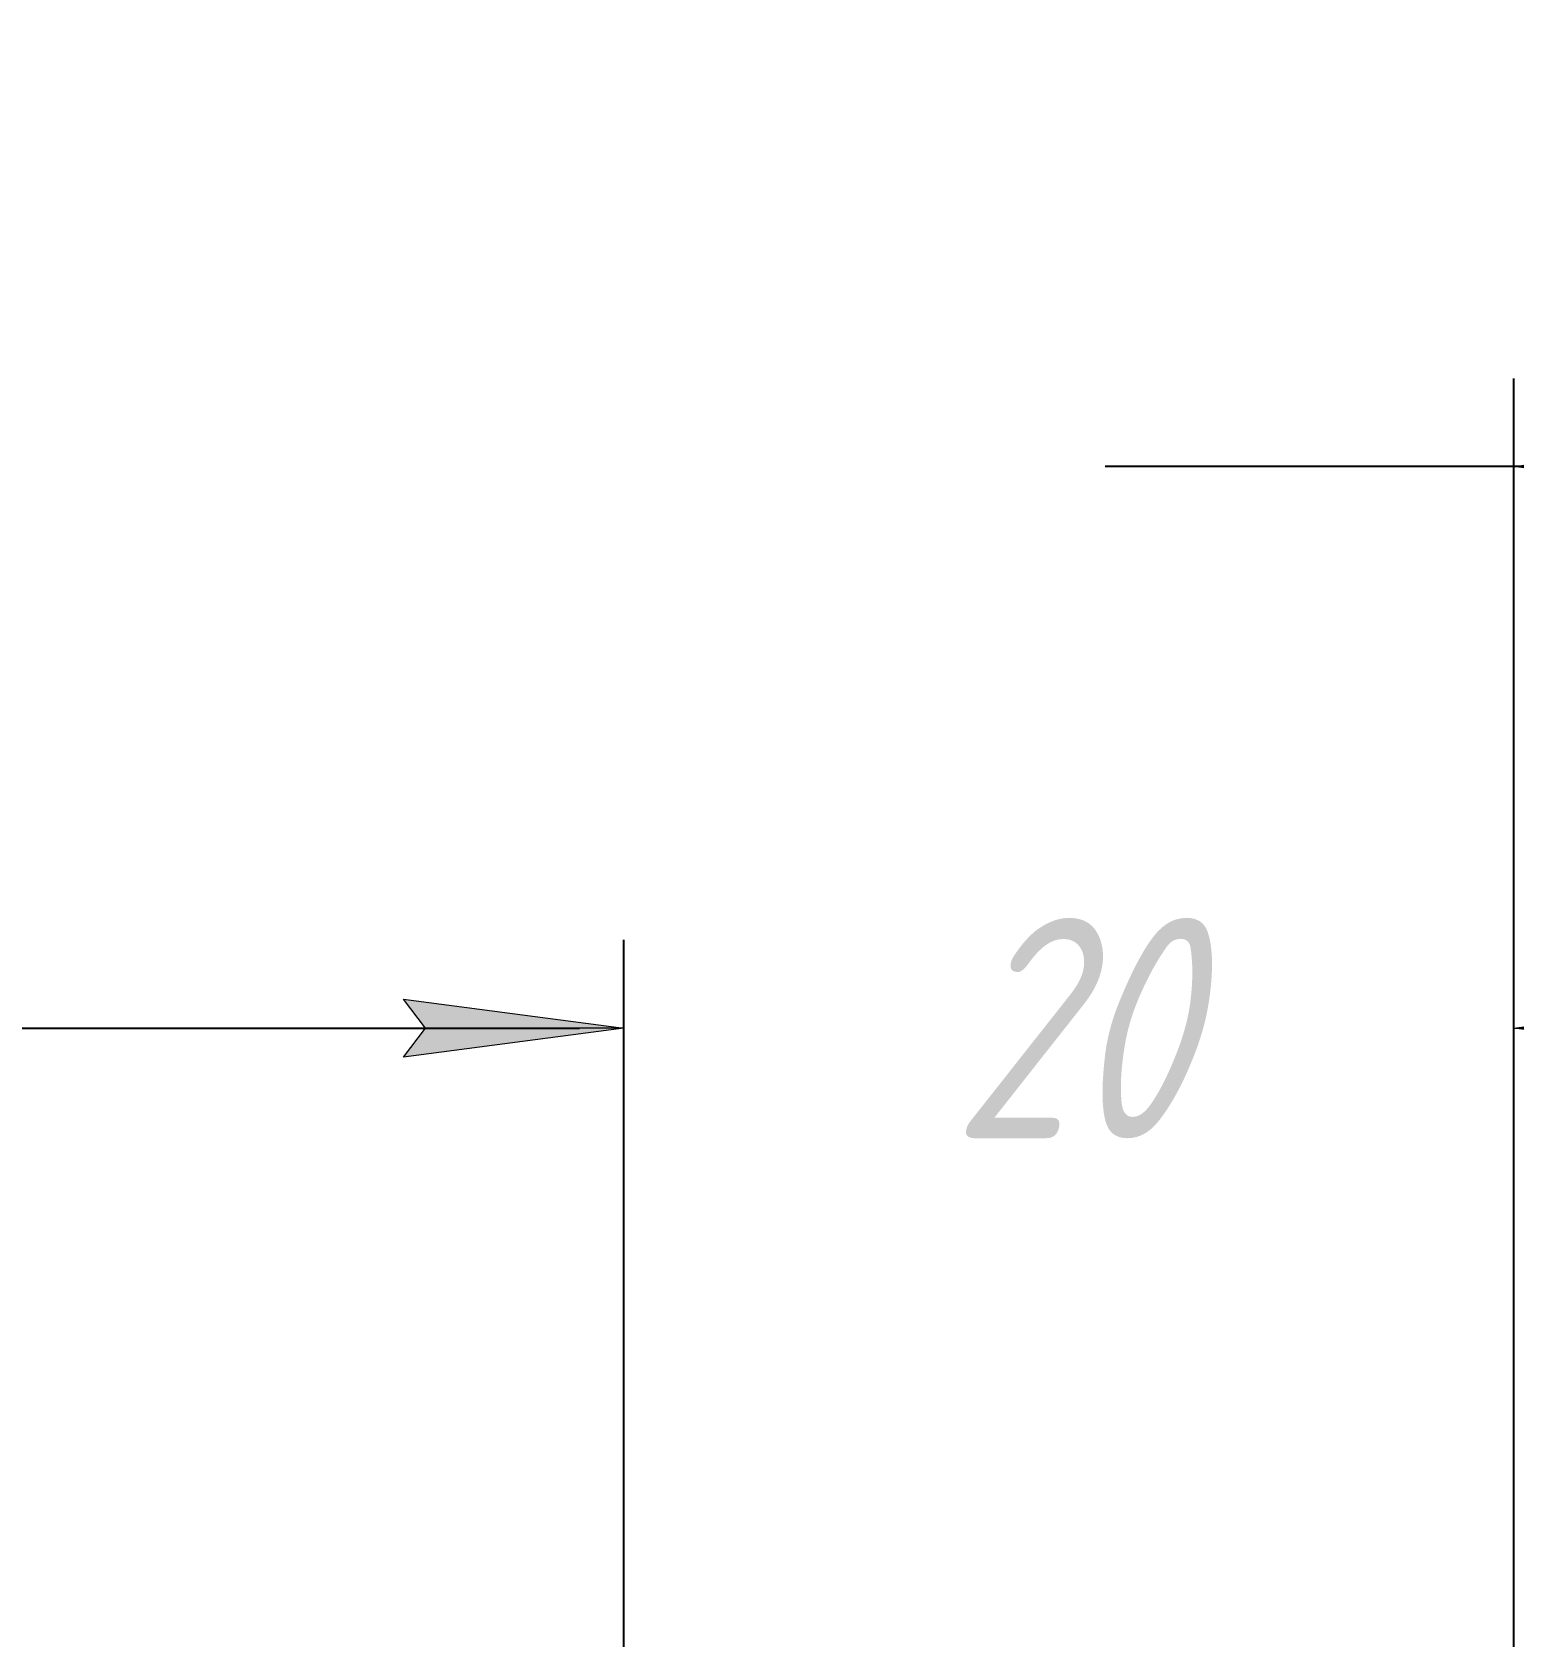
# Model space of a CAD drawing. Header units: millimetres. Extents: x 0 to 841, y 0 to 594.
# Drawn here: x 458.17 to 491.79, y 82 to 118.42 of the extents above; entities that cross this region are included whole.
import ezdxf

# ---------------------------------------------------------------- set-up
doc = ezdxf.new("R2010")
doc.units = ezdxf.units.MM
doc.linetypes.add('K5LT_THIN', pattern=[0])
doc.layers.add('Системный слой', color=7, linetype='Continuous')
doc.layers.add('Системный слой (1)', color=7, linetype='Continuous', true_color=0x909090)
doc.styles.add('KDIMTEXTSTYLE', font='GOST_AU.SHX', dxfattribs={"width": 0.96, "oblique": 15, "height": 5})
doc.dimstyles.new('KDIMSTYLE (1.00)', dxfattribs={"dimtxt": 5, "dimasz": 1, "dimexe": 2, "dimexo": 0, "dimgap": 1, "dimtad": 1, "dimtxsty": 'KDIMTEXTSTYLE', "dimsah": 1, "dimcen": 0, "dimdle": 1, "dimadec": 0, "dimazin": 0, "dimtfac": 0.667, "dimtmove": 0, "dimatfit": 3, "dimfxl": 1, "dimtvp": 1, "dimtolj": 1, "dimtzin": 0, "dimarcsym": 0})

# ---------------------------------------------------------------- blocks, each defined once
blk = doc.blocks.new('KDIMARROW_01')
at = {"layer": 'Системный слой'}
blk.add_hatch(color=0, dxfattribs=at).paths.add_polyline_path([(0, 0), (-5, 0.658), (-4.5, 0), (-5, -0.658)])
at = {"layer": 'Системный слой', "color": 0, "linetype": 'K5LT_THIN', "lineweight": 18}
for p, q in [((-4.5, 0), (-5, 0.658)), ((-5, 0.658), (0, 0)), ((0, 0), (-5, -0.658)), ((-5, -0.658), (-4.5, 0))]:
    blk.add_line(p, q, dxfattribs=at)
at = {"layer": 'Системный слой (1)', "color": 0, "linetype": 'K5LT_THIN', "lineweight": 18}
blk.add_line((0, 0), (-1, 0), dxfattribs=at)

msp = doc.modelspace()

# ---------------------------------------------------------------- dimensions: what is measured, and where the dimension line sits
at = {"layer": 'Системный слой (1)', "color": 7}
for base, p1, p2, location, text in [((88.917, 108.562), (491.7907, 52.8135), (88.917, 50.0719), (292.917, 108.562), '\\H5.0;\\W0.965;\\Q15;\\A1;{\\H5.0;\\W0.965;\\Q15;\\Q15;l\\S^ 1;\\Q15; = l\\S^ 2;\\Q15;+40}'), ((471.5907, 95.8206), (108.917, 57.7503), (471.5907, 57.7503), (295.5907, 95.8206), '\\H5.0;\\W0.965;\\Q15;\\A1;{\\H5.0;\\W0.965;\\Q15;\\Q15;l\\S^ 2;\\Q15;}'), ((471.5907, 95.8206), (491.7907, 51.4465), (471.5907, 57.7503), (481.6907, 95.8206), '\\H5.0;\\W0.965;\\Q15;\\H5.0;\\W0.965;\\Q15;\\Q15;20')]:
    msp.add_linear_dim(base=base, p1=p1, p2=p2, location=location, text=text, dimstyle='KDIMSTYLE (1.00)', override={"dimexo": 0, "dimblk1": 'KDIMARROW_01', "dimblk2": 'KDIMARROW_01', "dimse1": 0, "dimse2": 0, "dimclrt": 7, "dimtolj": 1}, dxfattribs=at).render()

doc.saveas('drawing.dxf')
